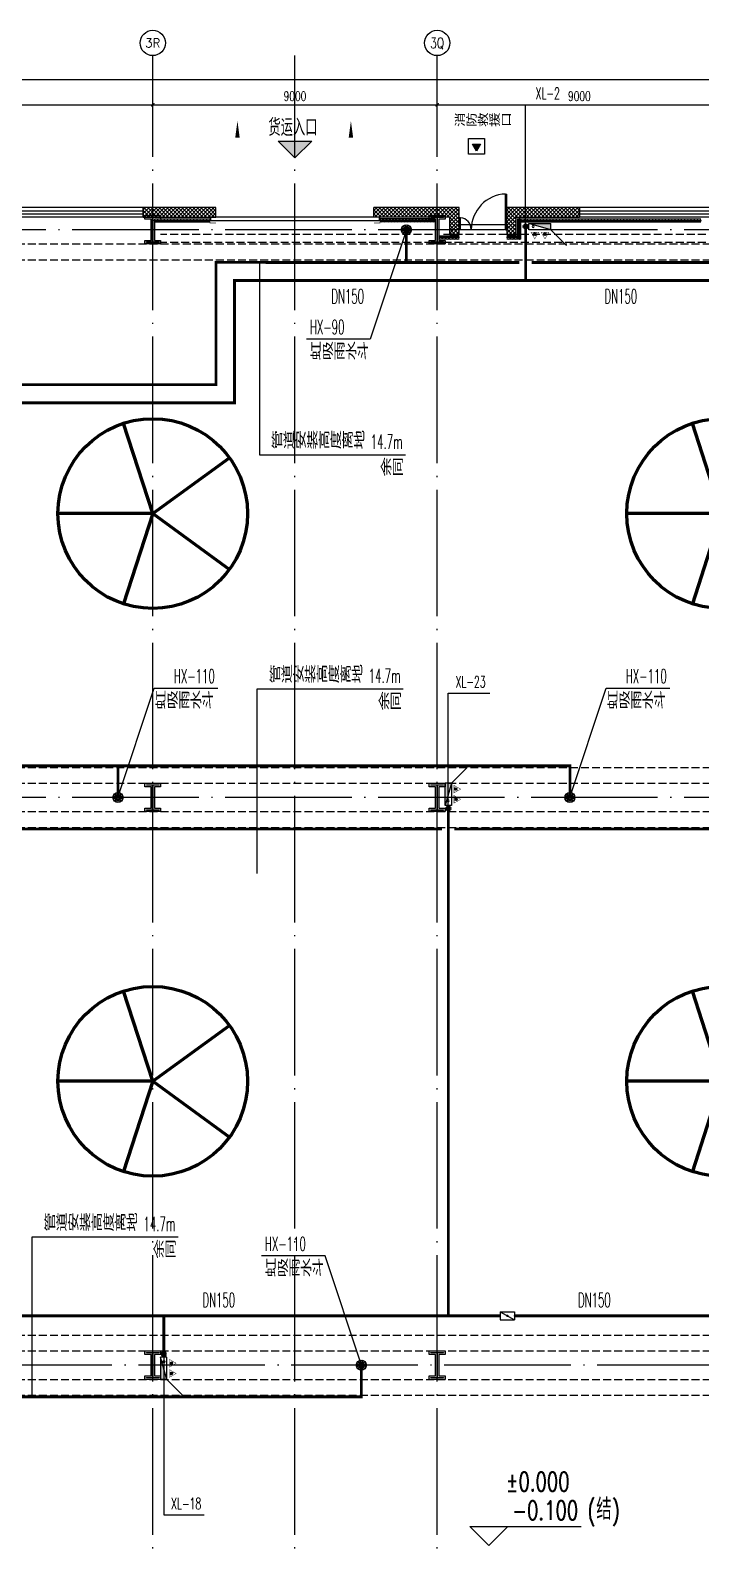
# Model space of a CAD drawing. Extents: x -452079 to 117456, y 3902 to 836955.
# Drawn here: x -267728 to -246517, y 579081 to 627024 of the extents above; entities that cross this region are included whole.
import ezdxf
from ezdxf.enums import TextEntityAlignment as Align

# ---------------------------------------------------------------- set-up
doc = ezdxf.new("R2010")
doc.units = 0
doc.header["$LTSCALE"] = 1000
doc.header["$MEASUREMENT"] = 0
for name, pattern in [('10平面$0$DASH', [0.35, 0.25, -0.1]), ('DASH', [0.35, 0.25, -0.1]), ('DOTE', [2.42, 2, -0.2, 0.02, -0.2]), ('DOTE_30', [0.726, 0.6, -0.06, 0.006, -0.06])]:
    doc.linetypes.add(name, pattern=pattern)
for name, color, linetype in [('10平面$0$WINDOW', 4, 'Continuous'), ('A-AXIS-D', 1, 'Continuous'), ('A-AXIS-DOTE', 14, 'DOTE'), ('A-AXIS-SYMB', 3, 'Continuous'), ('A-HATCH-2', 251, 'Continuous'), ('A-HRAIL', 173, 'Continuous'), ('A-LIN-V', 9, 'Continuous'), ('A-SFCE', 30, 'Continuous'), ('A-TEXT', 61, 'Continuous'), ('A-WINDOW', 140, 'Continuous'), ('AS-COLN', 6, 'Continuous'), ('AS-WALL', 40, 'Continuous'), ('DIM_消防', 1, 'Continuous'), ('FH-tri', 180, 'Continuous'), ('FM_ZF消防', 1, 'Continuous'), ('PUB_HATCH', 8, 'Continuous'), ('PUB_TEXT', 7, 'Continuous'), ('RP-N2-01$0$$0$A-WIND-J', 1, 'Continuous'), ('RP-N2-01$0$A-WIND-J', 3, 'Continuous'), ('SB_ZF消火栓', 10, 'Continuous'), ('SB_ZF消火栓M', 10, 'Continuous'), ('TEXT_消防', 1, 'Continuous'), ('TWT_LEAD', 3, 'Continuous'), ('WALL', 2, 'Continuous'), ('建-标高', 3, 'Continuous'), ('建-窗', 4, 'Continuous'), ('文本', 4, 'Continuous'), ('虹吸雨水斗', 6, 'Continuous')]:
    doc.layers.add(name, color=color, linetype=linetype)
for name, color, linetype, lineweight in [('Gps-ZF消防', 1, 'TG_X', 60), ('Gps-ZF雨水', 4, 'DOTE_30', 60), ('LG-ZF消防', 1, 'Continuous', 60)]:
    doc.layers.add(name, color=color, linetype=linetype, lineweight=lineweight)
doc.styles.add('_TCH_AXIS', font='COMPLEX', dxfattribs={"bigfont": 'GBCBIG'})
doc.styles.add('_TCH_DIM', font='SIMPLEX', dxfattribs={"width": 0.75, "bigfont": '@1HZTXT'})
doc.styles.add('_TCH_DIM_T3', font='SIMPLEX', dxfattribs={"width": 0.705882, "bigfont": 'GBCBIG'})
doc.styles.add('_TWT_PIPEDN', font='SIMPLEX', dxfattribs={"width": 0.65, "height": 3.5, "bigfont": 'HZTXT'})
doc.styles.add('_TWT_SERIAL', font='SIMPLEX', dxfattribs={"width": 0.8, "height": 3, "bigfont": 'HZTXT'})
doc.styles.add('A-STANDARD', font='SIMPLEX', dxfattribs={"bigfont": 'GBCBIG'})
doc.styles.get("Standard").update_dxf_attribs({"font": 'gbenor.shx', "bigfont": 'gbcbig.shx'})
doc.styles.add('TG_LINETYPE', font='SIMPLEX', dxfattribs={"width": 0.8, "height": 3.5, "bigfont": 'HZTXT'})
doc.linetypes.add('TG_X', pattern='A,5,-0.3,["X",TG_LINETYPE,S=0.1,R=0,X=-0.23,Y=-0.15],0', length=5.3)
doc.dimstyles.new('_TCH_ARCH&&100', dxfattribs={"dimtxt": 297.5, "dimasz": 100, "dimexe": 100, "dimexo": 100, "dimgap": 126.25, "dimtad": 1, "dimdec": 0, "dimzin": 0, "dimdsep": 46, "dimtxsty": '_TCH_DIM_T3', "dimblk": 'ARCHTICK', "dimcen": 0.09, "dimclrt": 7, "dimazin": 2, "dimtfac": 1, "dimtdec": 0, "dimtix": 1, "dimtmove": 2, "dimatfit": 3, "dimfxl": 0, "dimtolj": 1, "dimtzin": 0, "dimarcsym": 0})
pattern_1 = [(45, (321432.36, -540023.96), (-60.000061, 60.000061), []), (135, (321432.36, -540023.96), (-60.000061, -60.000061), [])]

# ---------------------------------------------------------------- blocks, each defined once
blk = doc.blocks.new('_ArchTick')
at = {"color": 0, "linetype": 'ByBlock', "const_width": 0.4}
blk.add_lwpolyline([(-0.5, -0.5), (0.5, 0.5)], dxfattribs=at)
blk = doc.blocks.new('*D377')
at = {"layer": 'A-AXIS-D', "color": 0, "lineweight": -2, "transparency": 16777216}
for p, q in [((48518, 83886), (48518, 84744)), ((48518, 84644), (57518, 84644)), ((57518, 83886), (57518, 84744))]:
    blk.add_line(p, q, dxfattribs=at)
at = {"layer": 'A-AXIS-D', "color": 0, "lineweight": -2, "transparency": 16777216, "xscale": 100, "yscale": 100, "zscale": 100, "rotation": 180}
blk.add_blockref('_ArchTick', (48518, 84644), dxfattribs=at)
at = {"layer": 'A-AXIS-D', "color": 0, "lineweight": -2, "transparency": 16777216, "xscale": 100, "yscale": 100, "zscale": 100}
blk.add_blockref('_ArchTick', (57518, 84644), dxfattribs=at)
at = {"layer": 'A-AXIS-D', "color": 7, "transparency": 16777216, "insert": (53018, 84919), "char_height": 297.5, "attachment_point": 5, "style": '_TCH_DIM_T3'}
blk.add_mtext('\\A1;9000', dxfattribs=at)
blk = doc.blocks.new('*D378')
at = {"layer": 'A-AXIS-D', "color": 0, "lineweight": -2, "transparency": 16777216}
for p, q in [((57518, 83886), (57518, 84744)), ((57518, 84644), (66518, 84644)), ((66518, 83886), (66518, 84744))]:
    blk.add_line(p, q, dxfattribs=at)
at = {"layer": 'A-AXIS-D', "color": 0, "lineweight": -2, "transparency": 16777216, "xscale": 100, "yscale": 100, "zscale": 100, "rotation": 180}
blk.add_blockref('_ArchTick', (57518, 84644), dxfattribs=at)
at = {"layer": 'A-AXIS-D', "color": 0, "lineweight": -2, "transparency": 16777216, "xscale": 100, "yscale": 100, "zscale": 100}
blk.add_blockref('_ArchTick', (66518, 84644), dxfattribs=at)
at = {"layer": 'A-AXIS-D', "color": 7, "transparency": 16777216, "insert": (62018, 84919), "char_height": 297.5, "attachment_point": 5, "style": '_TCH_DIM_T3'}
blk.add_mtext('\\A1;9000', dxfattribs=at)
blk = doc.blocks.new('*D379')
at = {"layer": 'A-AXIS-D', "color": 0, "lineweight": -2, "transparency": 16777216}
for p, q in [((66518, 83886), (66518, 84744)), ((66518, 84644), (75518, 84644)), ((75518, 83886), (75518, 84744))]:
    blk.add_line(p, q, dxfattribs=at)
at = {"layer": 'A-AXIS-D', "color": 0, "lineweight": -2, "transparency": 16777216, "xscale": 100, "yscale": 100, "zscale": 100, "rotation": 180}
blk.add_blockref('_ArchTick', (66518, 84644), dxfattribs=at)
at = {"layer": 'A-AXIS-D', "color": 0, "lineweight": -2, "transparency": 16777216, "xscale": 100, "yscale": 100, "zscale": 100}
blk.add_blockref('_ArchTick', (75518, 84644), dxfattribs=at)
at = {"layer": 'A-AXIS-D', "color": 7, "transparency": 16777216, "insert": (71018, 84919), "char_height": 297.5, "attachment_point": 5, "style": '_TCH_DIM_T3'}
blk.add_mtext('\\A1;9000', dxfattribs=at)
blk = doc.blocks.new('*D394')
at = {"layer": 'A-AXIS-D', "color": 0, "lineweight": -2, "transparency": 16777216}
for p, q in [((7618, 83986), (7618, 85544)), ((7618, 85444), (193318, 85444)), ((193318, 83986), (193318, 85544))]:
    blk.add_line(p, q, dxfattribs=at)
at = {"layer": 'A-AXIS-D', "color": 0, "lineweight": -2, "transparency": 16777216, "xscale": 100, "yscale": 100, "zscale": 100, "rotation": 180}
blk.add_blockref('_ArchTick', (7618, 85444), dxfattribs=at)
at = {"layer": 'A-AXIS-D', "color": 0, "lineweight": -2, "transparency": 16777216, "xscale": 100, "yscale": 100, "zscale": 100}
blk.add_blockref('_ArchTick', (193318, 85444), dxfattribs=at)
at = {"layer": 'A-AXIS-D', "color": 7, "transparency": 16777216, "insert": (100468, 85719), "char_height": 297.5, "attachment_point": 5, "style": '_TCH_DIM_T3'}
blk.add_mtext('\\A1;185700', dxfattribs=at)
blk = doc.blocks.new('4324324')
at = {"layer": 'A-HATCH-2', "color": 8, "linetype": 'DASH'}
for p, q in [((-294754, 620270), (-135554, 620270)), ((-294754, 619770), (-135554, 619770)), ((-294754, 603720), (-128854, 603720)), ((-294754, 603220), (-128854, 603220)), ((-294754, 602320), (-128854, 602320)), ((-294754, 601820), (-128854, 601820)), ((-294754, 585770), (-128854, 585770)), ((-294754, 585270), (-128854, 585270)), ((-307354, 584370), (-128854, 584370)), ((-307354, 583870), (-128854, 583870))]:
    blk.add_line(p, q, dxfattribs=at)
blk = doc.blocks.new('w4324324')
at = {"layer": 'A-HATCH-2', "lineweight": 60}
for q in [(-1694760, 686605), (-1697614, 684532), (-1691907, 684532), (-1696524, 681178), (-1692997, 681178)]:
    blk.add_line((-1694760, 683605), q, dxfattribs=at)
blk.add_circle((-1694760, 683605), 3000, dxfattribs=at)
blk = doc.blocks.new('342343')
at = {"layer": 'A-LIN-V'}
for p in [(1066610, 63556), (1084560, 63556), (1066610, 45556), (1084560, 45556)]:
    blk.add_blockref('w4324324', p, dxfattribs=at)
blk = doc.blocks.new('w42343243')
at = {"layer": 'A-HATCH-2', "color": 2}
blk.add_lwpolyline([(-165104, 621070), (-164604, 621070), (-164604, 620958), (-164800, 620958), (-164800, 620282), (-164604, 620282), (-164604, 620170), (-165104, 620170), (-165104, 620282), (-164908, 620282), (-164908, 620958), (-165104, 620958)], close=True, dxfattribs=at)
at = {"layer": 'AS-COLN', "color": 8}
blk.add_lwpolyline([(-165054, 621020), (-164654, 621020), (-164654, 621008), (-164850, 621008), (-164850, 620232), (-164654, 620232), (-164654, 620220), (-165054, 620220), (-165054, 620232), (-164858, 620232), (-164858, 621008), (-165054, 621008)], close=True, dxfattribs=at)
blk = doc.blocks.new('42343')
at = {"layer": 'A-WINDOW'}
for p in [(-99000, 100), (-90000, 100), (-99000, -17850), (-90000, -17850), (-99000, -35800), (-90000, -35800)]:
    blk.add_blockref('w42343243', p, dxfattribs=at)
blk = doc.blocks.new('RP-N2-01$0$$0$xfjy')
at = {"layer": 'RP-N2-01$0$$0$A-WIND-J'}
h = blk.add_hatch(color=8, dxfattribs=at)
h.dxf.hatch_style = 1
h.paths.add_polyline_path([(1141876, -26214), (1142135, -26214), (1142005, -25989)])
at = {"layer": 'RP-N2-01$0$$0$A-WIND-J', "color": 8, "const_width": 25}
blk.add_lwpolyline([(1141755, -25889), (1141755, -26389), (1142255, -26389), (1142255, -25889)], close=True, dxfattribs=at)
at = {"layer": 'RP-N2-01$0$$0$A-WIND-J', "color": 8}
for points in [[(1141755, -26389), (1142255, -26389), (1142255, -25889), (1141755, -25889)], [(1141876, -26214), (1142135, -26214), (1142005, -25989)]]:
    blk.add_lwpolyline(points, close=True, dxfattribs=at)
blk = doc.blocks.new('RP-N2-01$0$xfjy')
at = {"layer": 'RP-N2-01$0$$0$A-WIND-J', "color": 8}
blk.add_blockref('RP-N2-01$0$$0$xfjy', (0, 0), dxfattribs=at)
blk = doc.blocks.new('3333')
at = {"layer": 'A-SFCE', "const_width": 20}
blk.add_lwpolyline([(-227064, 766320), (-227064, 766510), (-227244, 766510), (-227244, 766320)], dxfattribs=at)
blk = doc.blocks.new('99平面图例外参$0$$LinePat$圆环')
for points in [[(0, 150), (300, 150)], [(0, 0), (300, 0)], [(0, -150), (300, -150)]]:
    blk.add_lwpolyline(points)
at = {"color": 0}
blk.add_circle((150, 0), 150, dxfattribs=at)
blk = doc.blocks.new('WINDOW2DLIB$DYNSTYLE$00000005')
at = {"color": 0}
for points in [[(-0.5, 0.5), (-0.5, -0.5)], [(-0.5, 0.5), (0.5, 0.5)], [(0.5, -0.5), (0.5, 0.5)], [(0.5, 0.1667), (-0.5, 0.1667)], [(0.5, -0.1667), (-0.5, -0.1667)], [(-0.5, -0.5), (0.5, -0.5)]]:
    blk.add_lwpolyline(points, dxfattribs=at)
blk = doc.blocks.new('10平面$0$$DorLib2D$00000126')
at = {"color": 0, "linetype": 'Continuous'}
for p, q in [((-0.532, 0.5), (-0.532, 0.9)), ((0.532, 0.9), (0.532, 0.5))]:
    blk.add_line(p, q, dxfattribs=at)
at = {"color": 0, "linetype": '10平面$0$DASH'}
for p, q in [((-0.532, 0.9), (0.532, 0.9)), ((-0.532, 0.5), (0.532, 0.5))]:
    blk.add_line(p, q, dxfattribs=at)
blk = doc.blocks.new('DOOR2DLIB$SYSLIB$00000123')
at = {"color": 0}
for p, q in [((0.475, -0.001), (0.475, 0.752)), ((0.475, 0.752), (0.5, 0.752)), ((0.5, -0.001), (0.5, 0.752)), ((-0.5, 0), (-0.5, 0.252)), ((-0.475, 0.252), (-0.5, 0.252)), ((-0.475, 0), (-0.475, 0.252)), ((-0.475, 0), (-0.5, 0)), ((0.475, -0.001), (0.5, -0.001))]:
    blk.add_line(p, q, dxfattribs=at)
for centre, radius, start, end in [((0.505, -0.002), 0.755, 92.2493, 179.7238), ((-0.501, 0.003), 0.251, 359.7899, 84.0974)]:
    blk.add_arc(centre, radius, start, end, dxfattribs=at)
blk = doc.blocks.new('“奔腾”虹吸雨水斗')
at = {"layer": '虹吸雨水斗', "lineweight": 25}
for p, q in [((946982, 86753), (947040, 86688)), ((947052, 86699), (946987, 86758)), ((947048, 86793), (947066, 86707)), ((947082, 86711), (947055, 86795)), ((947125, 86795), (947098, 86711)), ((947114, 86707), (947132, 86793)), ((947194, 86758), (947128, 86699)), ((947140, 86688), (947199, 86753)), ((946944, 86685), (947028, 86658)), ((947028, 86641), (946944, 86614)), ((947032, 86673), (946946, 86692)), ((946946, 86607), (947032, 86625)), ((947040, 86611), (946982, 86546)), ((946987, 86541), (947052, 86600)), ((947066, 86592), (947048, 86506)), ((947055, 86504), (947082, 86587)), ((947098, 86587), (947125, 86504)), ((947132, 86506), (947114, 86592)), ((947128, 86600), (947194, 86541)), ((947199, 86546), (947140, 86611)), ((947234, 86692), (947148, 86673)), ((947148, 86625), (947234, 86607)), ((947152, 86658), (947236, 86685)), ((947236, 86614), (947152, 86641))]:
    blk.add_line(p, q, dxfattribs=at)
for radius in [150, 47.6]:
    blk.add_circle((947090, 86649), radius, dxfattribs=at)
for centre, start, end in [((947025, 86649), 291.6382, 68.3675), ((947034, 86682), 261.6382, 38.3675), ((947034, 86617), 321.6382, 98.3675), ((947057, 86706), 231.6382, 8.3675), ((947057, 86593), 351.6382, 128.3675), ((947090, 86715), 201.6382, 338.3675), ((947090, 86584), 21.6382, 158.3675), ((947123, 86706), 171.6382, 308.3675), ((947123, 86593), 51.6382, 188.3675), ((947147, 86682), 141.6382, 278.3675), ((947147, 86617), 81.6382, 218.3675), ((947155, 86649), 111.6382, 248.3675)]:
    blk.add_arc(centre, 8.82, start, end, dxfattribs=at)
blk = doc.blocks.new('A$C5D961328')
at = {"layer": 'SB_ZF消火栓'}
blk.add_hatch(color=256, dxfattribs=at).paths.add_polyline_path([(0, 40), (700, 40), (700, 240)])
at = {"layer": 'SB_ZF消火栓', "linetype": 'Continuous'}
h = blk.add_hatch(dxfattribs=at)
h.set_pattern_fill('ANSI31', color=256, scale=129.330432, angle=270, style=0)
h.set_pattern_definition([(45, (-18410.044, -5691.868), (11.431303, -11.431303), [])])
h.paths.add_polyline_path([(228, 343), (228, 427), (153, 427), (153, 343)])
h = blk.add_hatch(dxfattribs=at)
h.set_pattern_fill('ANSI31', color=256, scale=129.330432, angle=270, style=0)
h.set_pattern_definition([(45, (-18087.504, -5691.868), (11.431303, -11.431303), [])])
h.paths.add_polyline_path([(550, 343), (550, 427), (475, 427), (475, 343)])
at = {"layer": 'SB_ZF消火栓'}
for p, q in [((1195, 735), (700, 240)), ((700, 240), (0, 240)), ((0, 240), (0, 40)), ((700, 240), (0, 40)), ((0, 40), (700, 40)), ((700, 240), (700, 40))]:
    blk.add_line(p, q, dxfattribs=at)
at = {"layer": 'SB_ZF消火栓', "linetype": 'Continuous'}
for points, const_width in [([(312, 321), (190, 531), (69, 321), (312, 321), (190, 531)], 12.9), ([(634, 321), (513, 531), (392, 321), (634, 321), (513, 531)], 12.9), ([(228, 343), (228, 427), (153, 427), (153, 343), (228, 343)], 7.76), ([(550, 343), (550, 427), (475, 427), (475, 343), (550, 343)], 7.76)]:
    blk.add_lwpolyline(points, dxfattribs=dict(at, const_width=const_width))
at = {"layer": 'SB_ZF消火栓', "color": 1}
blk.add_circle((140, 140), 32.5, dxfattribs=at)
blk = doc.blocks.new('$VALVE$00000316')
for p, q in [((-125, 72), (125, -72)), ((-125, 72), (-125, -72)), ((-125, 72), (125, 72)), ((125, 72), (125, -72)), ((-125, -72), (125, -72))]:
    blk.add_line(p, q)
at = {"const_width": 21.1}
blk.add_lwpolyline([(-11, 0, 1), (11, 0, 1)], format="xyb", close=True, dxfattribs=at)
for p in [(-125, 0), (125, 0)]:
    blk.add_point(p)
at = {"color": 7, "flags": 9}
for tag in ['XSIZE', 'YSIZE']:
    blk.add_attdef(tag, (0, 0), '', height=0.5, dxfattribs=at)
blk = doc.blocks.new('A$C515E426B')
at = {"layer": 'FH-tri'}
h = blk.add_hatch(color=8, dxfattribs=at)
h.dxf.hatch_style = 1
h.paths.add_polyline_path([(61487.8, 83498.6), (62548.5, 83498.6), (62018.2, 82968.3)])
at = {"layer": 'PUB_HATCH'}
h = blk.add_hatch(dxfattribs=at)
h.set_pattern_fill('多孔材料', color=256, scale=30, style=0)
h.set_pattern_definition(pattern_1)
h.paths.add_polyline_path([(59518.2, 81396.1), (57218.2, 81396.1), (57218.2, 81096.1), (59518.2, 81096.1)])
h = blk.add_hatch(dxfattribs=at)
h.set_pattern_fill('多孔材料', color=256, scale=30, style=0)
h.set_pattern_definition(pattern_1)
h.paths.add_polyline_path([(66918.2, 81096), (67218.2, 81396), (64518.2, 81396), (64518.2, 81096)])
h = blk.add_hatch(dxfattribs=at)
h.set_pattern_fill('多孔材料', color=256, scale=30, style=0)
h.set_pattern_definition(pattern_1)
h.paths.add_polyline_path([(66918.2, 80546), (67218.2, 80846), (67218.2, 81396), (66918.2, 81096)])
h = blk.add_hatch(dxfattribs=at)
h.set_pattern_fill('多孔材料', color=256, scale=30, style=0)
h.set_pattern_definition(pattern_1)
h.paths.add_polyline_path([(69018.2, 81096), (71018.2, 81096), (71018.2, 81396), (68718.2, 81396)])
h = blk.add_hatch(dxfattribs=at)
h.set_pattern_fill('多孔材料', color=256, scale=30, style=0)
h.set_pattern_definition(pattern_1)
h.paths.add_polyline_path([(68718.2, 80846), (69018.2, 80546), (69018.2, 81096), (68718.2, 81396)])
h = blk.add_hatch(dxfattribs=at)
h.set_pattern_fill('多孔材料', color=256, scale=30, style=0)
h.set_pattern_definition(pattern_1)
h.paths.add_polyline_path([(66918.2, 80546), (67218.2, 80546), (67218.2, 80846)])
h = blk.add_hatch(dxfattribs=at)
h.set_pattern_fill('多孔材料', color=256, scale=30, style=0)
h.set_pattern_definition(pattern_1)
h.paths.add_polyline_path([(68718.2, 80846), (68718.2, 80546), (69018.2, 80546)])
at = {"layer": '10平面$0$WINDOW'}
blk.add_line((68718.2, 80846), (67218.2, 80846), dxfattribs=at)
at = {"layer": 'A-AXIS-D'}
for centre in [(57518.2, 86600), (66518.2, 86600)]:
    blk.add_circle(centre, 400, dxfattribs=at)
at = {"layer": 'A-AXIS-DOTE', "color": 8, "ltscale": 2}
for p, q in [((57518.2, 716), (57518.2, 86200)), ((62018.2, 716), (62018.2, 86200)), ((66518.2, 716), (66518.2, 86200)), ((199332.4, 80696), (3362.4, 80696)), ((199332.4, 62746), (3362.4, 62746)), ((201422.4, 44796), (3362.4, 44796))]:
    blk.add_line(p, q, dxfattribs=at)
at = {"layer": 'A-AXIS-SYMB'}
for points in [[(60198.2, 82676, 0, 0, 0), (60198.2, 84136, 0, 140, 0), (60198.2, 83611, 0, 0, 0)], [(63788.2, 82676, 0, 0, 0), (63788.2, 84136, 0, 140, 0), (63788.2, 83611, 0, 0, 0)]]:
    blk.add_lwpolyline(points, format="xyseb", dxfattribs=at)
at = {"layer": 'A-SFCE', "color": 8, "linetype": 'DASH'}
for p, q in [((66368.2, 80546), (57768.2, 80546)), ((75368.2, 80546), (66668.2, 80546)), ((66368.2, 80296), (57768.2, 80296)), ((75368.2, 80296), (66668.2, 80296))]:
    blk.add_line(p, q, dxfattribs=at)
at = {"layer": 'AS-WALL'}
for p, q in [((59518.2, 81396.1), (57218.2, 81396.1)), ((57218.2, 81396.1), (57218.2, 81096.1)), ((57218.2, 81096.1), (59518.2, 81096.1)), ((59518.2, 81096.1), (59518.2, 81396.1)), ((67218.2, 81396), (64518.2, 81396)), ((64518.2, 81096), (64518.2, 81396)), ((66918.2, 81096), (64518.2, 81096)), ((66918.2, 80546), (66918.2, 81096)), ((67218.2, 80846), (67218.2, 81396)), ((71018.2, 81396), (68718.2, 81396)), ((68718.2, 80846), (68718.2, 81396)), ((69018.2, 81096), (71018.2, 81096)), ((69018.2, 80546), (69018.2, 81096)), ((71018.2, 81096), (71018.2, 81396)), ((66918.2, 80546), (67218.2, 80546)), ((67218.2, 80546), (67218.2, 80846)), ((68718.2, 80846), (68718.2, 80546)), ((68718.2, 80546), (69018.2, 80546))]:
    blk.add_line(p, q, dxfattribs=at)
at = {"layer": 'FH-tri', "color": 8}
blk.add_lwpolyline([(61487.8, 83498.6), (62548.5, 83498.6), (62548.5, 83498.6), (62018.2, 82968.3)], close=True, dxfattribs=at)
at = {"layer": '建-标高'}
for p, q in [((68151.8, 39096), (67551.8, 39696)), ((67551.8, 39696), (71071.8, 39696)), ((68151.8, 39096), (68751.8, 39696))]:
    blk.add_line(p, q, dxfattribs=at)
at = {"layer": '10平面$0$WINDOW', "zscale": 300}
for name, p, xscale, yscale, rotation in [('DOOR2DLIB$SYSLIB$00000123', (67968.2, 80696), -1500, -1500, 179.9999999999556), ('10平面$0$$DorLib2D$00000126', (62018.2, 81246), 5000, 300, 179.9999999999992)]:
    blk.add_blockref(name, p, dxfattribs=dict(at, xscale=xscale, yscale=yscale, rotation=rotation))
at = {"layer": 'A-HRAIL', "yscale": 0.3333333333333333, "zscale": 0.3333333333333333}
for p, xscale in [((57572.2, 80990), 0.3444736211542748), ((57675.5, 80990), 0.3444736211542748), ((57778.9, 80990), 0.3444736211542748), ((57882.2, 80990), 0.3444736211542748), ((57985.5, 80990), 0.3444736211542748), ((58088.9, 80990), 0.3444736211542748), ((58192.2, 80990), 0.3444736211542748), ((58295.6, 80990), 0.3444736211542748), ((58398.9, 80990), 0.3444736211542748), ((58502.3, 80990), 0.3444736211542748), ((58605.6, 80990), 0.3444736211542748), ((58708.9, 80990), 0.3444736211542748), ((58812.3, 80990), 0.3444736211542748), ((58915.6, 80990), 0.3444736211542748), ((59019, 80990), 0.3444736211542748), ((59122.3, 80990), 0.3444736211542748), ((59225.7, 80990), 0.3444736211542748), ((69068.2, 80990), 0.3384127419231498), ((69169.7, 80990), 0.3384127419231498), ((69271.2, 80990), 0.3384127419231498), ((69372.8, 80990), 0.3384127419231498), ((69474.3, 80990), 0.3384127419231498), ((69575.8, 80990), 0.3384127419231498), ((69677.3, 80990), 0.3384127419231498), ((69778.8, 80990), 0.3384127419231498), ((69880.4, 80990), 0.3384127419231498), ((69981.9, 80990), 0.3384127419231498), ((70083.4, 80990), 0.3384127419231498), ((70184.9, 80990), 0.3384127419231498), ((70286.5, 80990), 0.3384127419231498), ((70388, 80990), 0.3384127419231498), ((70489.5, 80990), 0.3384127419231498), ((70591, 80990), 0.3384127419231498), ((70692.6, 80990), 0.3384127419231498), ((70794.1, 80990), 0.3384127419231498), ((70895.6, 80990), 0.3384127419231498), ((70997.1, 80990), 0.3384127419231498), ((71098.7, 80990), 0.3384127419231498), ((71200.2, 80990), 0.3384127419231498), ((71301.7, 80990), 0.3384127419231498), ((71403.2, 80990), 0.3384127419231498), ((71504.8, 80990), 0.3384127419231498), ((71606.3, 80990), 0.3384127419231498), ((71707.8, 80990), 0.3384127419231498), ((71809.3, 80990), 0.3384127419231498), ((71910.8, 80990), 0.3384127419231498), ((72012.4, 80990), 0.3384127419231498), ((72113.9, 80990), 0.3384127419231498), ((72215.4, 80990), 0.3384127419231498), ((72316.9, 80990), 0.3384127419231498), ((72418.5, 80990), 0.3384127419231498), ((72520, 80990), 0.3384127419231498), ((72621.5, 80990), 0.3384127419231498), ((72723, 80990), 0.3384127419231498), ((72824.6, 80990), 0.3384127419231498), ((72926.1, 80990), 0.3384127419231498), ((73027.6, 80990), 0.3384127419231498), ((73129.1, 80990), 0.3384127419231498), ((73230.7, 80990), 0.3384127419231498), ((73332.2, 80990), 0.3384127419231498), ((73433.7, 80990), 0.3384127419231498), ((73535.2, 80990), 0.3384127419231498), ((73636.8, 80990), 0.3384127419231498), ((73738.3, 80990), 0.3384127419231498), ((73839.8, 80990), 0.3384127419231498), ((73941.3, 80990), 0.3384127419231498), ((74042.8, 80990), 0.3384127419231498), ((74144.4, 80990), 0.3384127419231498), ((74245.9, 80990), 0.3384127419231498), ((74347.4, 80990), 0.3384127419231498), ((74448.9, 80990), 0.3384127419231498), ((74550.5, 80990), 0.3384127419231498), ((74652, 80990), 0.3384127419231498), ((74753.5, 80990), 0.3384127419231498), ((66679.8, 80446), -0.3588888661932368), ((66787.5, 80446), -0.3588888661932368), ((66895.2, 80446), -0.3588888661932368), ((67002.8, 80446), -0.3588888661932368), ((67110.5, 80446), -0.3588888661932368), ((67218.2, 80446), -0.3588888661932368), ((68830.7, 80446), -0.3749999999076196), ((68943.2, 80446), -0.3749999999076196), ((69055.7, 80446), -0.3749999999076196), ((69168.2, 80446), -0.3749999999076196)]:
    blk.add_blockref('99平面图例外参$0$$LinePat$圆环', p, dxfattribs=dict(at, xscale=xscale))
for p, xscale, rotation in [((64810.7, 80990), -0.3444737743800529, 359.999999999795), ((64914, 80990), -0.3444737743800529, 359.999999999795), ((65017.4, 80990), -0.3444737743800529, 359.999999999795), ((65120.7, 80990), -0.3444737743800529, 359.999999999795), ((65224.1, 80990), -0.3444737743800529, 359.999999999795), ((65327.4, 80990), -0.3444737743800529, 359.999999999795), ((65430.8, 80990), -0.3444737743800529, 359.999999999795), ((65534.1, 80990), -0.3444737743800529, 359.999999999795), ((65637.4, 80990), -0.3444737743800529, 359.999999999795), ((65740.8, 80990), -0.3444737743800529, 359.999999999795), ((65844.1, 80990), -0.3444737743800529, 359.999999999795), ((65947.5, 80990), -0.3444737743800529, 359.999999999795), ((66050.8, 80990), -0.3444737743800529, 359.999999999795), ((66154.2, 80990), -0.3444737743800529, 359.999999999795), ((66257.5, 80990), -0.3444737743800529, 359.999999999795), ((66360.8, 80990), -0.3444737743800529, 359.999999999795), ((66464.2, 80990), -0.3444737743800529, 359.999999999795), ((69118.2, 80937.7), -0.3611111227129974, 270), ((69118.2, 80829.3), -0.3611111227129974, 270), ((69118.2, 80721), -0.3611111227129974, 270), ((69118.2, 80612.7), -0.3611111227129974, 270), ((69118.2, 80504.3), -0.3611111227129974, 270), ((69118.2, 80396), -0.3611111227129974, 270)]:
    blk.add_blockref('99平面图例外参$0$$LinePat$圆环', p, dxfattribs=dict(at, xscale=xscale, rotation=rotation))
at = {"layer": 'A-LIN-V', "rotation": 90}
blk.add_blockref('342343', (804678.8, 681921), dxfattribs=at)
at = {"layer": 'A-SFCE', "rotation": 90}
blk.add_blockref('3333', (825839, 308150.2), dxfattribs=at)
at = {"layer": 'A-SFCE', "xscale": -1, "rotation": 270}
blk.add_blockref('3333', (-701802.6, 308150.2), dxfattribs=at)
at = {"layer": 'A-WINDOW'}
for name in ['42343', '4324324']:
    blk.add_blockref(name, (321372.4, -540024), dxfattribs=at)
at = {"layer": 'RP-N2-01$0$A-WIND-J', "xscale": -1, "rotation": 180}
blk.add_blockref('RP-N2-01$0$xfjy', (-1074242.7, 57191, 0), dxfattribs=at)
at = {"layer": '建-窗', "zscale": 300}
for p, xscale, yscale, rotation in [((50618.2, 81246.1), 13200, 300, 180.0000000003004), ((81468.2, 81246), -20900, -300, 359.9999999994902)]:
    blk.add_blockref('WINDOW2DLIB$DYNSTYLE$00000005', p, dxfattribs=dict(at, xscale=xscale, yscale=yscale, rotation=rotation))
at = {"layer": 'A-TEXT', "color": 8}
for s, height, style, p in [('消防救援口', 384.1, '_TCH_DIM', (67051.8, 83964.6, 0)), ('货运入口', 540.14, 'A-STANDARD', (61176.9, 83660.8))]:
    blk.add_text(s, height=height, dxfattribs=dict(at, style=style)).set_placement(p)
at = {"layer": 'PUB_TEXT', "style": '_TCH_AXIS'}
blk.add_text('3R', height=276.42, dxfattribs=at).set_placement((57274.7, 86461.8), (57761.7, 86461.8), align=Align.FIT)
at = {"layer": 'PUB_TEXT', "style": '_TCH_AXIS', "width": 0.807692}
blk.add_text('3Q', height=333.94, dxfattribs=at).set_placement((66293.4, 86433), (66742.9, 86433), align=Align.FIT)
at = {"layer": 'PUB_TEXT', "style": 'A-STANDARD', "width": 0.705882}
for s, p in [('%%P0.000', (68691.8, 40816)), ('-0.100', (68891.8, 39906)), ('(', (71271.8, 39906)), (')', (72043.3, 39906))]:
    blk.add_text(s, height=595, dxfattribs=at).set_placement(p)
at = {"layer": 'PUB_TEXT', "style": 'A-STANDARD'}
blk.add_text('结', height=675.2, dxfattribs=at).set_placement((71551.8, 39906))
at = {"layer": 'A-AXIS-D'}
for base, p1, p2, picture, middle in [((193318.2, 85443.8), (7618.2, 83885.8), (193318.2, 83885.8), '*D394', (100468.2, 85718.8)), ((57518.2, 84643.8), (48518.2, 83785.8), (57518.2, 83785.8), '*D377', (53018.2, 84918.8)), ((66518.2, 84643.8), (57518.2, 83785.8), (66518.2, 83785.8), '*D378', (62018.2, 84918.8)), ((75518.2, 84643.8), (66518.2, 83785.8), (75518.2, 83785.8), '*D379', (71018.2, 84918.8))]:
    dim = blk.add_linear_dim(base=base, p1=p1, p2=p2, angle=0, dimstyle='_TCH_ARCH&&100', override={"dimgap": 0}, dxfattribs=at)
    dim.commit()
    dim.dimension.update_dxf_attribs({"geometry": picture, "text_midpoint": middle, "dimtype": 161})

msp = doc.modelspace()

# ---------------------------------------------------------------- hatches: boundary and pattern name
at = {"layer": 'Gps-ZF消防'}
for points in [[(-261266.86, 619111.81), (-261311.86, 619111.81), (-261311.86, 619156.81)], [(-261266.86, 619111.81), (-261266.86, 619156.81), (-261311.86, 619156.81)], [(-261266.86, 615246.54), (-261221.86, 615246.54), (-261221.86, 615201.54)], [(-261266.86, 615246.54), (-261266.86, 615201.54), (-261221.86, 615201.54)]]:
    msp.add_hatch(color=256, dxfattribs=at).paths.add_polyline_path(points)
at = {"layer": 'Gps-ZF雨水'}
for points in [[(-261854.18, 619686.28), (-261899.18, 619686.28), (-261899.18, 619731.28)], [(-261854.18, 619686.28), (-261854.18, 619731.28), (-261899.18, 619731.28)], [(-261854.18, 615819.38), (-261854.19, 615774.38), (-261809.18, 615774.37)], [(-261854.18, 615819.38), (-261809.18, 615819.38), (-261809.18, 615774.37)], [(-250654.18, 603770), (-250609.18, 603770), (-250609.18, 603815)], [(-250654.18, 603770), (-250654.18, 603815), (-250609.18, 603815)], [(-257254.18, 583820), (-257209.18, 583820), (-257209.18, 583775)], [(-257254.18, 583820), (-257254.18, 583775), (-257209.18, 583775)]]:
    msp.add_hatch(color=256, dxfattribs=at).paths.add_polyline_path(points)

# ---------------------------------------------------------------- linework, layer by layer
at = {"layer": 'DIM_消防'}
for p, q in [((-252055.43, 620820.05), (-252055.43, 624671.3)), ((-252055.43, 624671.3), (-250857.29, 624671.3)), ((-254504.18, 602420), (-254504.18, 606068.75)), ((-254504.18, 606068.75), (-253187.18, 606068.75)), ((-263504.18, 585170), (-263504.18, 580084.19)), ((-263504.18, 580084.19), (-262227.28, 580084.19))]:
    msp.add_line(p, q, dxfattribs=at)
at = {"layer": 'Gps-ZF消防', "const_width": 90}
for points in [[(-252055.43, 619111.81), (-252055.43, 620745.05)], [(-261266.86, 615246.54), (-261266.86, 619111.81)], [(-261266.86, 619111.81), (-252055.43, 619111.81)], [(-252055.43, 619111.81), (-233158.24, 619111.81)], [(-274284.68, 615246.54), (-261266.86, 615246.54)], [(-254504.18, 586378.77), (-254504.18, 602345)], [(-271219.18, 586378.77), (-263504.18, 586378.77)], [(-263504.18, 585245), (-263504.18, 586378.77)], [(-263504.18, 586378.77), (-254504.18, 586378.77)], [(-254504.18, 586378.77), (-252856.66, 586378.77)], [(-252407.29, 586378.77), (-245504.18, 586378.77)]]:
    msp.add_lwpolyline(points, dxfattribs=at)
at = {"layer": 'Gps-ZF雨水', "const_width": 90}
for points in [[(-255830.06, 619685.39), (-255830.06, 620720)], [(-261854.18, 619686.28), (-261854.18, 615819.38)], [(-261854.18, 619686.28), (-255830.06, 619685.39)], [(-255830.06, 619685.39), (-252250.43, 619684.87)], [(-251860.43, 619684.81), (-234854.18, 619682.31)], [(-274089.68, 615821.17), (-261854.18, 615819.38)], [(-271854.18, 603770), (-264954.18, 603770)], [(-264954.18, 602770), (-264954.18, 603770)], [(-264954.18, 603770), (-250654.18, 603770)], [(-250654.18, 602770), (-250654.18, 603770)], [(-274089.68, 601770), (-254699.18, 601770)], [(-254309.18, 601770), (-234854.18, 601770)], [(-257254.18, 583820), (-257254.18, 584820)], [(-271854.18, 583820), (-257254.18, 583820)]]:
    msp.add_lwpolyline(points, dxfattribs=at)
at = {"layer": 'LG-ZF消防'}
for centre in [(-252055.43, 620820.05), (-254504.18, 602420), (-263504.18, 585170)]:
    msp.add_circle(centre, 50, dxfattribs=at)
at = {"layer": 'TWT_LEAD'}
for p, q in [((-260481.56, 619686.08), (-260481.56, 613606.94)), ((-260481.56, 613606.94), (-255861.72, 613606.94)), ((-260547.33, 600368.56), (-260547.33, 606205.95)), ((-260547.33, 606205.95), (-255927.49, 606205.95)), ((-267672.37, 583819.95), (-267672.37, 588873.82)), ((-267672.37, 588873.82), (-263052.53, 588873.82))]:
    msp.add_line(p, q, dxfattribs=at)
at = {"layer": '文本'}
for p, q in [((-255830.06, 620720), (-256977.31, 617263.15)), ((-256977.31, 617263.15), (-258986.3, 617263.15)), ((-264954.18, 602770), (-263806.93, 606226.85)), ((-263806.93, 606226.85), (-261797.94, 606226.85)), ((-250654.18, 602770), (-249506.93, 606226.85)), ((-249506.93, 606226.85), (-247497.94, 606226.85)), ((-258401.44, 588276.85), (-260410.43, 588276.85)), ((-257254.18, 584820), (-258401.44, 588276.85))]:
    msp.add_line(p, q, dxfattribs=at)

# ---------------------------------------------------------------- block references
at = {"layer": 'FM_ZF消防', "xscale": 1.8, "yscale": 1.8, "zscale": 1.8}
msp.add_blockref('$VALVE$00000316', (-252631.97, 586378.77), dxfattribs=at)
at = {"layer": 'SB_ZF消火栓M', "xscale": -1}
for p, rotation in [((-251955.47, 620960.04), 180), ((-254644.18, 602519.97), 269.9999999999837)]:
    msp.add_blockref('A$C5D961328', p, dxfattribs=dict(at, rotation=rotation))
at = {"layer": 'SB_ZF消火栓M', "rotation": 270.0000000000188}
msp.add_blockref('A$C5D961328', (-263644.18, 585070.03), dxfattribs=at)
at = {"layer": 'WALL'}
msp.add_blockref('A$C515E426B', (-321372.36, 540023.96), dxfattribs=at)
at = {"layer": '文本', "xscale": 1.061320754715, "yscale": 1.061320754715, "zscale": 1.061320754715}
for p in [(-1260996.4, 528757.2), (-1270120.52, 510807.2), (-1255820.52, 510807.2), (-1262420.52, 492857.2)]:
    msp.add_blockref('“奔腾”虹吸雨水斗', p, dxfattribs=at)

# ---------------------------------------------------------------- texts
at = {"layer": 'DIM_消防', "color": 7, "style": '_TWT_SERIAL', "width": 0.6}
for s, p in [('XL-2', (-251739.29, 624851.3)), ('XL-23', (-254274.89, 606248.75)), ('XL-18', (-263273.86, 580264.19))]:
    msp.add_text(s, height=360, dxfattribs=at).set_placement(p)
at = {"layer": 'TEXT_消防', "style": '_TWT_PIPEDN', "width": 0.52}
for p in [(-258202.56, 618386.81), (-249561.23, 618386.81), (-262281.79, 586653.77), (-250397.3, 586653.77)]:
    msp.add_text('DN150', height=450, dxfattribs=at).set_placement(p)
at = {"layer": 'TWT_LEAD', "color": 7, "style": '_TCH_DIM'}
for s, height, width, p in [('管道安装高度离地', 520.866, 0.75, (-260106.72, 613793.53)), ('14.7m', 446.25, 0.529412, (-256956.72, 613793.53)), ('余同', 520.866, 0.75, (-256661.21, 612939.42)), ('管道安装高度离地', 520.866, 0.75, (-260172.49, 606392.54)), ('14.7m', 446.25, 0.529412, (-257022.49, 606392.54)), ('余同', 520.866, 0.75, (-256726.98, 605538.43)), ('管道安装高度离地', 520.866, 0.75, (-267297.53, 589060.41)), ('14.7m', 446.25, 0.529412, (-264147.53, 589060.41)), ('余同', 520.866, 0.75, (-263852.02, 588206.31))]:
    msp.add_text(s, height=height, dxfattribs=dict(at, width=width)).set_placement(p)
at = {"layer": '文本', "color": 7, "style": '_TCH_DIM'}
for s, height, width, p in [('HX-90', 446.25, 0.529412, (-258881.3, 617420.65)), ('虹吸雨水斗', 520.866, 0.75, (-258881.3, 616606.49)), ('HX-110', 446.25, 0.529412, (-263185.44, 606384.35)), ('HX-110', 446.25, 0.529412, (-248885.44, 606384.35)), ('虹吸雨水斗', 520.866, 0.75, (-263791.08, 605570.18)), ('虹吸雨水斗', 520.866, 0.75, (-249491.08, 605570.18)), ('HX-110', 446.25, 0.529412, (-260305.43, 588434.35)), ('虹吸雨水斗', 520.866, 0.75, (-260305.43, 587620.18))]:
    msp.add_text(s, height=height, dxfattribs=dict(at, width=width)).set_placement(p)

doc.saveas('drawing.dxf')
